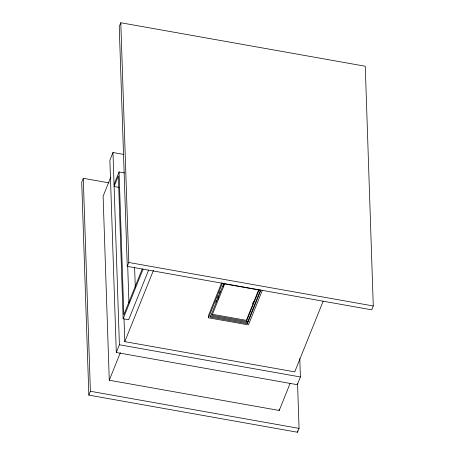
<?xml version="1.0" encoding="UTF-8"?>
<svg xmlns="http://www.w3.org/2000/svg" width="455" height="455" viewBox="0 0 455 455"><rect width="100%" height="100%" fill="white"/><g stroke="black" fill="none" stroke-linecap="round" stroke-linejoin="round"><path stroke-width="0.68" d="M120.797 22.75L119.244 26.612L127.263 266.34L371.729 309.832L373.282 305.97L365.263 66.242L120.797 22.75L128.816 262.478L127.263 266.34M109.092 182.887L83.271 178.297L81.718 182.159L88.839 395.128L297.513 432.25L299.066 428.388L297.57 383.667M123.47 154.364L112.976 152.499L109.871 160.217L116.298 352.494L297.297 384.697L300.402 376.973L299.782 358.512M110.775 177.154L103.114 196.213L109.268 380.238L279.222 410.473L290.057 383.531M114.04 184.451L119.068 171.95L124.59 172.928M88.839 395.128L90.391 391.266L83.271 178.297M142.239 268.99L123.845 314.752L119.068 171.95M148.609 270.094L128.657 319.728L123.134 318.75L143.092 269.115M116.298 352.494L119.403 344.776L112.976 152.499M109.268 380.238L120.365 352.636M323.152 301.199L294.743 371.866L124.789 341.631L153.46 270.31M221.557 283.01L208.418 315.696L208.487 317.795L248.453 324.904L262.381 290.256M208.487 317.795L222.415 283.146M215.767 302.285L216.557 300.328M217.609 297.712L218.394 295.75M219.446 293.134L220.237 291.172M218.053 299.202L218.844 297.24M223.047 286.781L223.837 284.819M224.662 283.903L212.047 315.287L246.4 321.395L259.014 290.017M252.639 303.61L253.424 301.648M246.4 321.395L246.365 320.348L258.713 289.625M260.544 289.937L247.406 322.623L210.25 316.015M247.44 323.676L260.846 290.336L223.689 283.721L210.284 317.061L247.44 323.676L247.361 321.23M118.943 187.375L114.114 186.516L118.363 175.943L123.134 318.75M128.816 262.478L373.282 305.97M212.013 314.234L246.365 320.348M119.403 344.776L300.402 376.973M90.391 391.266L299.066 428.388M297.468 430.828L297.513 432.25M279.177 409.079L279.222 410.473M134.612 267.233L135.277 287.128M127.724 266.715L128.936 302.95M124.027 318.898L124.789 341.631"/></g></svg>
